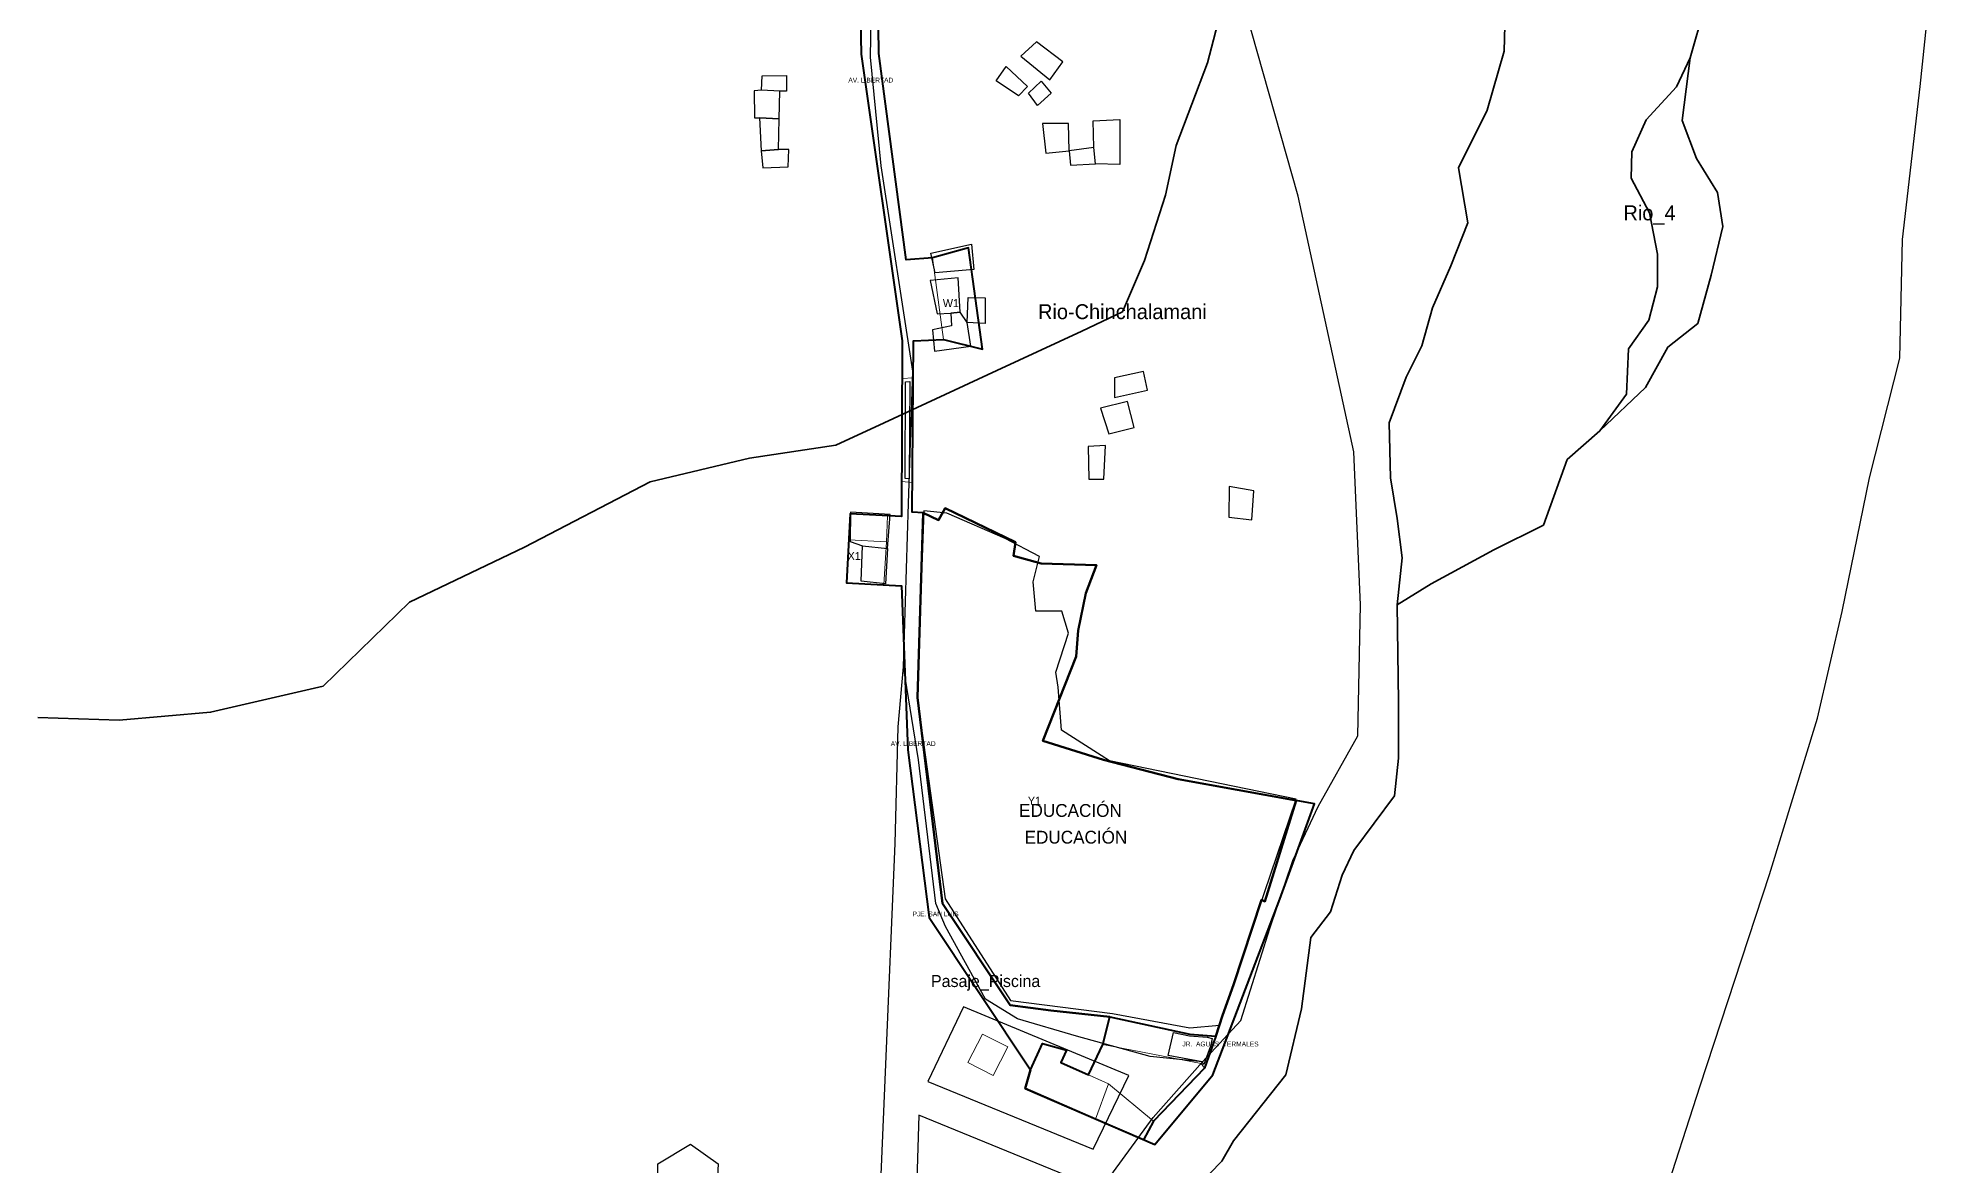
# Model space of a CAD drawing. Header units: metres. Extents: x 425183 to 426000, y 8434421 to 8436790.
# Drawn here: x 425182.5 to 425627.2, y 8434743.6 to 8435007.6 of the extents above; entities that cross this region are included whole.
import ezdxf
from ezdxf.enums import TextEntityAlignment as Align

# ---------------------------------------------------------------- set-up
doc = ezdxf.new("R2010")
doc.units = ezdxf.units.M
for name, color, linetype, lineweight in [('01_RIOS_Y_CUENCAS', 140, 'Continuous', 35), ('02_CALLES_Y_VIAS', 7, 'Continuous', 25), ('03_MANZANAS_ROTULOS', 6, 'Continuous', 35), ('04_LOTES_PREDIALES', 7, 'Continuous', 15), ('05_HUELLAS_CASAS_USUARIO', 30, 'Continuous', 30), ('06_HUELLAS_CASAS_COMPLEMENTO', 4, 'Continuous', 25), ('07_EQUIPAMIENTOS', 3, 'Continuous', 40)]:
    doc.layers.add(name, color=color, linetype=linetype, lineweight=lineweight)
doc.layers.add('08_TOPONIMIA_ROTULOS', color=7, linetype='Continuous')

msp = doc.modelspace()

# ---------------------------------------------------------------- linework, layer by layer
at = {"layer": '01_RIOS_Y_CUENCAS'}
for points in [[(425182.52, 8434848.42), (425201.52, 8434847.81), (425222.99, 8434849.65), (425249.35, 8434855.78), (425269.59, 8434875.4), (425296.57, 8434888.28), (425326, 8434903.61), (425349.3, 8434909.13), (425369.53, 8434912.19), (425380.88, 8434917.4), (425407.24, 8434929.67), (425427.17, 8434938.86), (425436.68, 8434943.46), (425441.89, 8434955.42), (425446.79, 8434970.75), (425449.25, 8434982.4), (425456.61, 8435001.71), (425459.98, 8435014.59), (425467.34, 8435037.59), (425471.93, 8435053.83), (425482.05, 8435075.3), (425490.64, 8435093.69), (425502.59, 8435105.65), (425509.64, 8435112.7)], [(425454.31, 8434738.66), (425459.98, 8434744.49), (425462.74, 8434749.24), (425475, 8434764.72), (425478.68, 8434780.21), (425480.83, 8434796.91), (425485.42, 8434802.89), (425488.18, 8434811.48), (425490.94, 8434817.3), (425500.45, 8434830.03), (425501.37, 8434838.92), (425501.37, 8434852.1), (425501.06, 8434874.79), (425509.03, 8434879.69), (425523.75, 8434887.66), (425535.4, 8434893.49), (425540.92, 8434908.82), (425548.58, 8434915.56), (425559.31, 8434925.68), (425564.52, 8434935.19), (425571.58, 8434940.7), (425574.64, 8434952.05), (425577.4, 8434963.39), (425576.17, 8434971.36), (425571.27, 8434979.33), (425567.9, 8434988.22), (425569.74, 8435002.94), (425573.11, 8435014.59)], [(425501.06, 8434874.79), (425502.29, 8434885.82), (425501.06, 8434895.02), (425499.53, 8434904.53), (425499.22, 8434917.4), (425503.21, 8434928.13), (425506.89, 8434935.49), (425509.34, 8434944.38), (425513.63, 8434954.19), (425517.62, 8434964.31), (425515.47, 8434977.19), (425522.21, 8434990.68), (425526.2, 8435004.47), (425526.51, 8435016.43)], [(425548.58, 8434915.56), (425554.87, 8434924.15), (425555.33, 8434934.73), (425560.08, 8434941.47), (425562.07, 8434949.29), (425562.07, 8434956.95), (425560.23, 8434966.61), (425555.94, 8434974.73), (425556.09, 8434980.87), (425559.47, 8434988.38), (425566.52, 8434996.12), (425569.74, 8435002.94)]]:
    msp.add_lwpolyline(points, dxfattribs=at)
at = {"layer": '02_CALLES_Y_VIAS'}
for points in [[(425433.13, 8434740.01), (425443.92, 8434754.71), (425455.47, 8434767.74), (425464.41, 8434777.42), (425471.26, 8434798.97), (425476.63, 8434814.95), (425482.57, 8434827.59), (425491.86, 8434844.14), (425492.52, 8434874.78), (425490.92, 8434910.6), (425477.85, 8434970.53), (425465.58, 8435013.75), (425458.23, 8435034.7), (425459.28, 8435060.33), (425459.21, 8435081.49), (425455.56, 8435116.01), (425455.85, 8435145.34), (425456.14, 8435173.56), (425453.84, 8435192.49), (425452.29, 8435210.68), (425451.4, 8435229.61), (425445.45, 8435249.46), (425448.53, 8435284.09), (425449.38, 8435311.67)], [(425378.9, 8434711.77), (425383.44, 8434818.9), (425384.1, 8434846.19), (425385.37, 8434860.31), (425386.56, 8434898.55), (425387.59, 8434929.56), (425380.17, 8434977.62), (425377.66, 8435003.05), (425378.62, 8435058), (425375.3, 8435107.93), (425374.48, 8435131.88), (425375.56, 8435144.32), (425383.15, 8435170.7), (425388, 8435204.5), (425387.38, 8435254.72), (425386.74, 8435282.47), (425392.66, 8435302.63)], [(425563.08, 8434734.38), (425572.12, 8434762.13), (425588.37, 8434811.64), (425599.56, 8434848.28), (425605.39, 8434873.26), (425611.82, 8434904.54), (425618.88, 8434932.59), (425619.49, 8434960.33), (425623.63, 8434996.21), (425627.15, 8435029.93)], [(425455.47, 8434767.74), (425443.16, 8434769), (425425.95, 8434773.78), (425412.12, 8434777.82), (425404.63, 8434782.44), (425395.24, 8434799.49), (425392.98, 8434804.87), (425388.87, 8434838.46), (425385.37, 8434860.31)], [(425327.15, 8434705.05), (425327.79, 8434743.85), (425335.43, 8434748.52), (425341.98, 8434743.89), (425339.16, 8434688.75)]]:
    msp.add_lwpolyline(points, dxfattribs=at)
at = {"layer": '04_LOTES_PREDIALES'}
for points in [[(425400.63, 8434958.4), (425392.2, 8434956.06), (425394.77, 8434936.98), (425403.93, 8434934.68), (425400.63, 8434958.4)], [(425400.63, 8434958.4), (425403.93, 8434934.68), (425394.77, 8434936.98), (425392.2, 8434956.06), (425400.63, 8434958.4)], [(425385.05, 8434927.83), (425384.95, 8434903.65), (425387.47, 8434903.46), (425387.68, 8434927.93), (425385.05, 8434927.83)], [(425381.65, 8434895.67), (425381.36, 8434889.57), (425380.74, 8434879.49), (425372.01, 8434879.93), (425372.57, 8434890.02), (425372.91, 8434896.11), (425381.65, 8434895.67)], [(425381.65, 8434895.67), (425372.91, 8434896.11), (425372.57, 8434890.02), (425381.36, 8434889.57), (425381.65, 8434895.67)], [(425381.36, 8434889.57), (425372.57, 8434890.02), (425372.01, 8434879.93), (425380.74, 8434879.49), (425381.36, 8434889.57)], [(425433.74, 8434778.31), (425432.07, 8434771.82), (425455.15, 8434767.38), (425455.89, 8434766.25), (425458.58, 8434773.78), (425452.5, 8434774.25), (425433.74, 8434778.31)], [(425403.89, 8434774.28), (425409.81, 8434771.27), (425406.39, 8434764.56), (425400.47, 8434767.58), (425403.89, 8434774.28)], [(425433.44, 8434762.58), (425422.28, 8434767.64), (425423.58, 8434770.51), (425417.99, 8434772.05), (425415.13, 8434765.88), (425413.88, 8434761.5), (425430.41, 8434754.37), (425433.44, 8434762.58)], [(425455.89, 8434766.25), (425455.15, 8434767.38), (425432.07, 8434771.82), (425428.75, 8434764.71), (425433.44, 8434762.58), (425444.01, 8434753.87), (425455.89, 8434766.25)], [(425433.44, 8434762.58), (425430.41, 8434754.37), (425441.66, 8434749.52), (425444.01, 8434753.87), (425433.44, 8434762.58)]]:
    msp.add_lwpolyline(points, close=True, dxfattribs=at)
at = {"layer": '05_HUELLAS_CASAS_USUARIO'}
for points in [[(425412.9, 8435003.33), (425419.69, 8434997.73), (425422.71, 8435001.97), (425416.58, 8435006.68), (425412.9, 8435003.33)], [(425409.41, 8435000.86), (425414.42, 8434996.23), (425412.32, 8434994), (425407.08, 8434997.51), (425409.41, 8435000.86)], [(425352.14, 8434995.33), (425352.24, 8434998.74), (425357.98, 8434998.77), (425357.95, 8434995.1), (425356.38, 8434995.13), (425352.14, 8434995.33)], [(425414.65, 8434994.61), (425417.68, 8434997.45), (425419.98, 8434994.63), (425416.76, 8434991.74), (425414.65, 8434994.61)], [(425356.21, 8434988.64), (425356.38, 8434995.13), (425352.14, 8434995.33), (425350.4, 8434995.21), (425350.46, 8434988.9), (425351.63, 8434988.9), (425356.21, 8434988.64)], [(425356.11, 8434981.46), (425356.21, 8434988.64), (425351.63, 8434988.9), (425352.03, 8434981.15), (425356.11, 8434981.46)], [(425417.94, 8434987.52), (425418.71, 8434980.56), (425424.22, 8434981.13), (425424.02, 8434987.54), (425417.94, 8434987.52)], [(425429.99, 8434981.91), (425429.86, 8434988.14), (425436.08, 8434988.49), (425436.11, 8434977.95), (425430.37, 8434978.11), (425429.99, 8434981.91)], [(425352.03, 8434981.15), (425352.41, 8434977.16), (425358.39, 8434977.36), (425358.47, 8434981.45), (425356.11, 8434981.46), (425352.03, 8434981.15)], [(425424.22, 8434981.13), (425424.22, 8434981.13), (425424.56, 8434977.81), (425430.37, 8434978.11), (425429.99, 8434981.91), (425424.22, 8434981.13)], [(425392.79, 8434952.54), (425391.75, 8434957.18), (425401.32, 8434959.25), (425401.85, 8434953.36), (425392.79, 8434952.54)], [(425391.63, 8434950.76), (425393.24, 8434942.92), (425396.51, 8434943.12), (425398.7, 8434943.36), (425398.17, 8434951.39), (425391.63, 8434950.76)], [(425400.3, 8434940.93), (425400.52, 8434946.81), (425404.49, 8434946.73), (425404.5, 8434940.67), (425400.3, 8434940.93)], [(425396.51, 8434943.12), (425396.61, 8434940.15), (425392.18, 8434939.21), (425392.61, 8434934.2), (425401.16, 8434935.38), (425400.3, 8434940.93), (425398.7, 8434943.36), (425396.51, 8434943.12)], [(425434.81, 8434927.93), (425434.82, 8434923.38), (425442.57, 8434925.07), (425441.62, 8434929.43), (425434.81, 8434927.93)], [(425431.56, 8434920.86), (425433.54, 8434914.84), (425439.42, 8434916.34), (425437.91, 8434922.46), (425431.56, 8434920.86)], [(425428.69, 8434911.85), (425428.8, 8434904.24), (425432.35, 8434904.25), (425432.7, 8434912.14), (425428.69, 8434911.85)], [(425461.69, 8434902.48), (425461.62, 8434895.33), (425467.04, 8434894.7), (425467.49, 8434901.48), (425461.69, 8434902.48)], [(425381.61, 8434887.96), (425382.24, 8434895.99), (425372.99, 8434896.48), (425372.92, 8434889.65), (425375.77, 8434888.59), (425381.61, 8434887.96)], [(425410.46, 8434782.14), (425434.38, 8434779.05), (425452.51, 8434775.76), (425459.42, 8434776.34), (425477.39, 8434829.3), (425433.65, 8434838.27), (425422.42, 8434845.48), (425421.64, 8434855.5), (425421.07, 8434859.02), (425424.03, 8434868.13), (425422.52, 8434873.32), (425416.36, 8434873.31), (425415.77, 8434880.17), (425417.25, 8434886.12), (425409.21, 8434890.36), (425395.55, 8434896.26), (425390.13, 8434896.81), (425388.58, 8434853.17), (425395.12, 8434805.95), (425410.46, 8434782.14)], [(425381.17, 8434879.75), (425375.47, 8434880.38), (425375.77, 8434888.59), (425381.61, 8434887.96), (425381.17, 8434879.75)], [(425391.09, 8434763.14), (425429.8, 8434747.29), (425438.16, 8434764.58), (425399.44, 8434780.62), (425391.09, 8434763.14)], [(425388.94, 8434755.24), (425387.23, 8434699.54), (425423.35, 8434741.23), (425388.94, 8434755.24)]]:
    msp.add_lwpolyline(points, close=True, dxfattribs=at)
at = {"layer": '06_HUELLAS_CASAS_COMPLEMENTO'}
for points in [[(425385.85, 8434927.06), (425386.87, 8434927.1), (425386.68, 8434904.32), (425385.75, 8434904.39), (425385.85, 8434927.06)], [(425452.44, 8434773.86), (425456.55, 8434773.54), (425457.74, 8434773.26), (425457.31, 8434771.41), (425455.78, 8434767.14), (425455.39, 8434767.74), (425447.44, 8434769.27), (425448.7, 8434774.67), (425452.44, 8434773.86)]]:
    msp.add_lwpolyline(points, close=True, dxfattribs=at)
at = {"layer": '07_EQUIPAMIENTOS'}
msp.add_lwpolyline([(425373.24, 8435115.65), (425375.48, 8435003.74), (425385.09, 8434936.6), (425384.91, 8434895.5), (425372.91, 8434896.11), (425372.01, 8434879.93), (425384.92, 8434879.28), (425386.41, 8434840.86), (425391.41, 8434801.54), (425415.13, 8434765.88), (425413.88, 8434761.5), (425444.29, 8434748.38), (425457.9, 8434764.7), (425473.6, 8434805.89), (425481.68, 8434828.23), (425449.78, 8434833.97), (425432.26, 8434838.51), (425418.03, 8434842.92), (425425.86, 8434862.73), (425426.34, 8434868.76), (425428.12, 8434877.53), (425430.65, 8434884.11), (425417.61, 8434884.52), (425411.19, 8434886.25), (425411.66, 8434889.51), (425395.15, 8434897.41), (425393.58, 8434894.61), (425389.98, 8434896.35), (425387.41, 8434896.47), (425387.75, 8434936.6), (425394.77, 8434936.98), (425403.93, 8434934.68), (425400.63, 8434958.4), (425392.2, 8434956.06), (425385.97, 8434955.64), (425379.59, 8435003.97), (425379, 8435053.58)], dxfattribs=at)
for points in [[(425449.78, 8434833.97), (425432.26, 8434838.51), (425418.03, 8434842.92), (425425.86, 8434862.73), (425426.34, 8434868.76), (425428.12, 8434877.53), (425430.65, 8434884.11), (425417.61, 8434884.52), (425411.19, 8434886.25), (425411.66, 8434889.51), (425395.15, 8434897.41), (425393.58, 8434894.61), (425389.98, 8434896.35), (425388.65, 8434853.12), (425394.52, 8434804.83), (425410.39, 8434781.03), (425419.92, 8434779.81), (425433.74, 8434778.31), (425452.5, 8434774.25), (425458.58, 8434773.78), (425460.12, 8434778.59), (425462.76, 8434785.82), (425469.26, 8434805.69), (425470.1, 8434805.35), (425477.39, 8434829), (425449.78, 8434833.97)], [(425430.65, 8434884.11), (425428.12, 8434877.53), (425426.34, 8434868.76), (425425.86, 8434862.73), (425418.03, 8434842.92), (425432.26, 8434838.51), (425449.78, 8434833.97), (425477.39, 8434829), (425470.1, 8434805.35), (425469.26, 8434805.69), (425462.76, 8434785.82), (425460.12, 8434778.59), (425458.58, 8434773.78), (425455.89, 8434766.25), (425444.01, 8434753.87), (425441.66, 8434749.52), (425430.41, 8434754.37), (425413.88, 8434761.5), (425415.13, 8434765.88), (425417.99, 8434772.05), (425423.58, 8434770.51), (425422.28, 8434767.64), (425428.75, 8434764.71), (425432.07, 8434771.82), (425433.74, 8434778.31), (425419.92, 8434779.81), (425410.39, 8434781.03), (425394.52, 8434804.83), (425388.65, 8434853.12), (425389.98, 8434896.35), (425393.58, 8434894.61), (425395.15, 8434897.41), (425411.66, 8434889.51), (425411.19, 8434886.25), (425417.61, 8434884.52), (425430.65, 8434884.11)]]:
    msp.add_lwpolyline(points, close=True, dxfattribs=at)

# ---------------------------------------------------------------- texts
at = {"layer": '01_RIOS_Y_CUENCAS'}
for s, p in [('Rio_4', (425560.23, 8434966.61)), ('Rio-Chinchalamani', (425436.68, 8434943.46))]:
    msp.add_text(s, height=3.5, dxfattribs=at).set_placement(p, align=Align.MIDDLE_CENTER)
at = {"layer": '03_MANZANAS_ROTULOS'}
for s, p in [('W1', (425396.49, 8434945.46)), ('X1', (425373.83, 8434886.25)), ('Y1', (425416.07, 8434828.91))]:
    msp.add_text(s, height=1.875, dxfattribs=at).set_placement(p, align=Align.MIDDLE_CENTER)
at = {"layer": '07_EQUIPAMIENTOS'}
for p in [(425424.51, 8434826.64), (425425.8, 8434820.38)]:
    msp.add_text('EDUCACIÓN', height=3, dxfattribs=at).set_placement(p, align=Align.MIDDLE_CENTER)
at = {"layer": '08_TOPONIMIA_ROTULOS'}
for s, p in [('AV. LIBERTAD', (425377.72, 8434997.7)), ('AV. LIBERTAD', (425387.65, 8434842.3)), ('PJE. SAN LUIS', (425392.9, 8434802.4)), ('JR.  AGUAS  TERMALES', (425459.68, 8434771.94))]:
    msp.add_text(s, height=1.125, dxfattribs=at).set_placement(p, align=Align.MIDDLE_CENTER)
msp.add_text('Pasaje_Piscina', height=2.8, dxfattribs=at).set_placement((425404.63, 8434784.44), align=Align.BOTTOM_CENTER)

doc.saveas('drawing.dxf')
